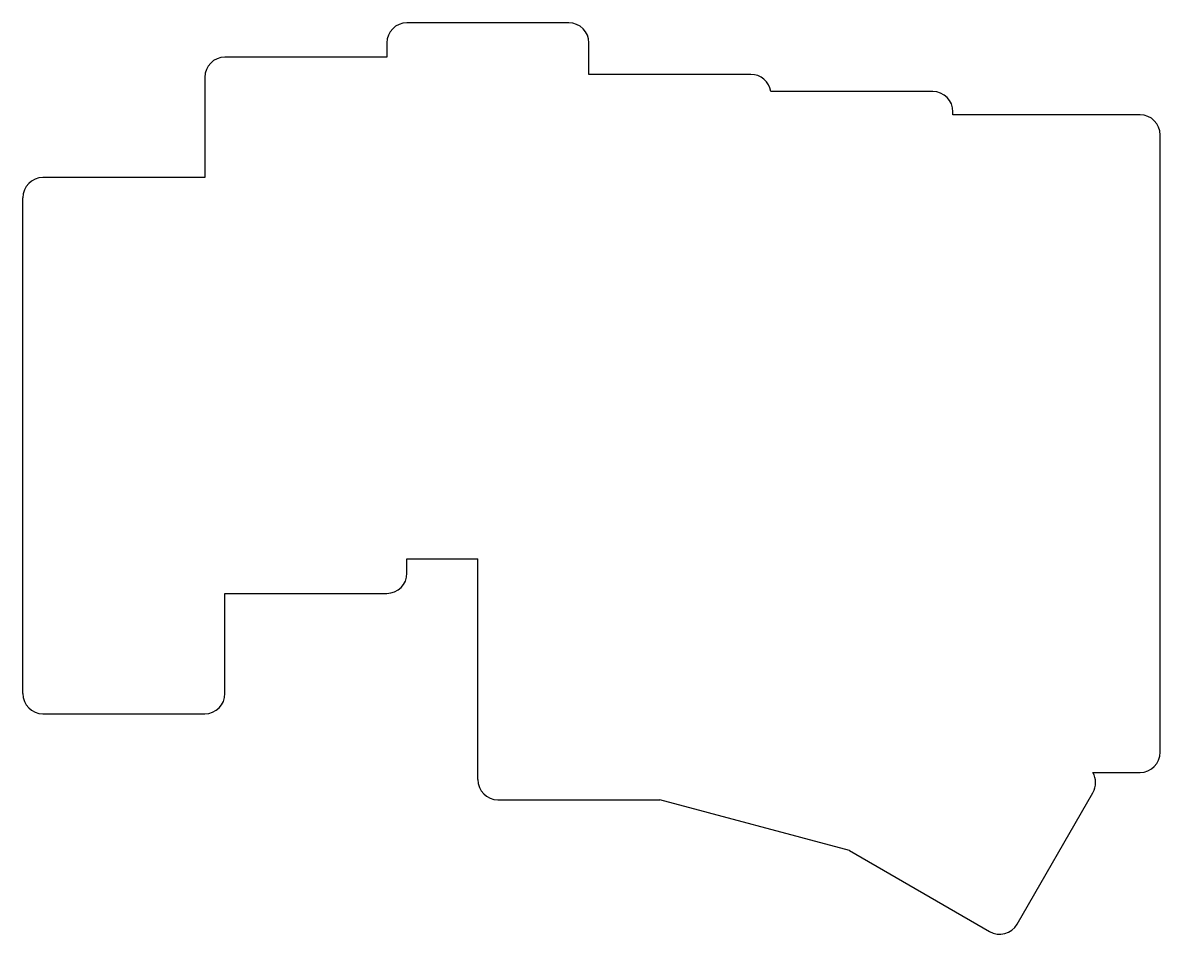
# Model space of a CAD drawing. Header units: millimetres. Extents: x -10 to 102, y -31 to 59.
import ezdxf

# ---------------------------------------------------------------- set-up
doc = ezdxf.new("R2010")
doc.units = ezdxf.units.MM

msp = doc.modelspace()

# ---------------------------------------------------------------- linework, layer by layer
for p, q in [((44, 58.8), (28, 58.8)), ((26, 56.8), (26, 55.4)), ((46, 53.7), (46, 56.8)), ((26, 55.4), (10, 55.4)), ((8, 53.4), (8, 43.5)), ((62, 53.7), (46, 53.7)), ((80, 52), (64, 52)), ((82, 49.7), (82, 50)), ((100.5, 49.7), (82, 49.7)), ((102.5, -13.3), (102.5, 47.7)), ((8, 43.5), (-8, 43.5)), ((-10, -7.5), (-10, 41.5)), ((28, 4.4), (28, 5.8)), ((28, 5.8), (35, 5.8)), ((35, -16), (35, 5.8)), ((10, -7.5), (10, 2.4)), ((10, 2.4), (26, 2.4)), ((-8, -9.5), (8, -9.5)), ((95.84, -15.3), (100.5, -15.3)), ((37, -18), (53, -18)), ((71.75, -23.02), (53, -18)), ((88.34, -30.29), (95.84, -17.3)), ((71.75, -23.02), (85.61, -31.02))]:
    msp.add_line(p, q)
for centre, start, end in [((28, 56.8), 90, 180), ((44, 56.8), 0, 90), ((10, 53.4), 90, 180), ((62, 51.7), 8.6232, 90), ((64, 50), 90, 90.6477), ((80, 50), 0, 90), ((100.5, 47.7), 0, 90), ((-8, 41.5), 90, 180), ((26, 4.4), 270, 360), ((-8, -7.5), 180, 270), ((8, -7.5), 270, 360), ((100.5, -13.3), 270, 360), ((94.11, -16.3), 330, 390.0773), ((37, -16), 180, 270), ((86.61, -29.29), 240, 330)]:
    msp.add_arc(centre, 2, start, end)

doc.saveas('drawing.dxf')
